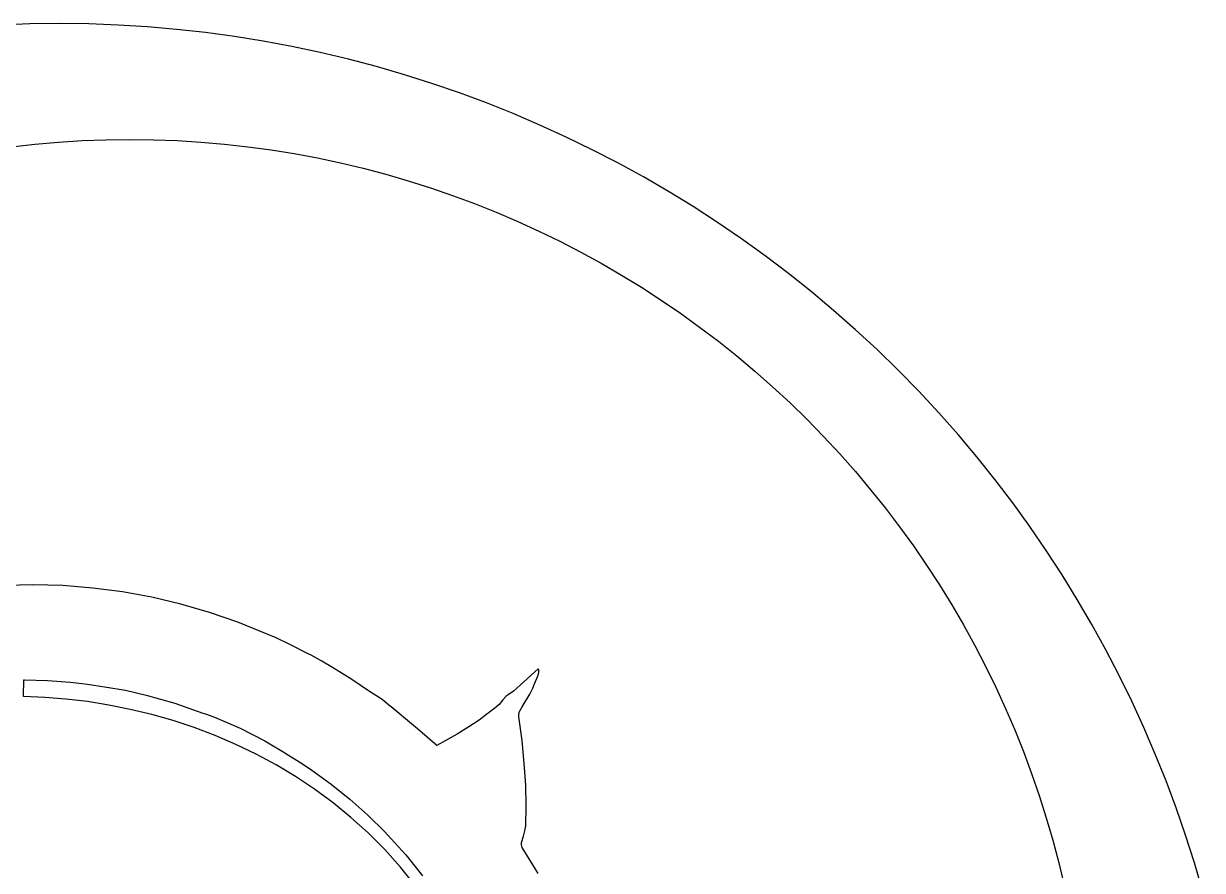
# Model space of a CAD drawing. Extents: x -549 to 252, y -325 to 450.
# Drawn here: x -171.8 to 214.3, y 172.8 to 450.4 of the extents above; entities that cross this region are included whole.
import ezdxf

# ---------------------------------------------------------------- set-up
doc = ezdxf.new("R2010")
doc.units = 0

msp = doc.modelspace()

# ---------------------------------------------------------------- linework, layer by layer
at = {"layer": 'Layer 1', "color": 4}
for p, q in [((-169.74201, 450.266902), (-179.360677, 449.909631)), ((-160.094634, 450.386357), (-169.74201, 450.266902)), ((-150.447255, 450.266903), (-160.094634, 450.386357)), ((-160.094634, 450.386357), (-160.094634, 450.386357)), ((-140.828584, 449.909632), (-150.447255, 450.266903)), ((-131.242601, 449.316192), (-140.828584, 449.909632)), ((-121.693289, 448.488227), (-131.242601, 449.316192)), ((-112.184627, 447.427384), (-121.693289, 448.488227)), ((-102.720598, 446.13531), (-112.184627, 447.427384)), ((-93.305181, 444.613649), (-102.720598, 446.13531)), ((-83.942358, 442.864049), (-93.305181, 444.613649)), ((-74.63611, 440.888156), (-83.942358, 442.864049)), ((-65.390418, 438.687614), (-74.63611, 440.888156)), ((-56.209263, 436.264071), (-65.390418, 438.687614)), ((-47.096625, 433.619173), (-56.209263, 436.264071)), ((-38.056487, 430.754565), (-47.096625, 433.619173)), ((-29.092829, 427.671894), (-38.056487, 430.754565)), ((-20.209631, 424.372805), (-29.092829, 427.671894)), ((-11.410876, 420.858946), (-20.209631, 424.372805)), ((-2.700544, 417.131961), (-11.410876, 420.858946)), ((5.917385, 413.193498), (-2.700544, 417.131961)), ((14.438928, 409.045201), (5.917385, 413.193498)), ((-175.760292, 410.030447), (-168.081645, 410.887851)), ((-168.081645, 410.887851), (-160.370169, 411.557036)), ((-160.370169, 411.557036), (-152.629079, 412.03667)), ((-152.629079, 412.03667), (-144.86159, 412.325423)), ((-144.86159, 412.325423), (-137.070917, 412.421964)), ((-137.070917, 412.421964), (-129.280254, 412.325411)), ((-137.070917, 412.421964), (-137.070917, 412.421964)), ((-129.280254, 412.325411), (-121.512777, 412.036647)), ((-121.512777, 412.036647), (-113.771701, 411.557003)), ((-113.771701, 411.557003), (-106.06024, 410.88781)), ((-106.06024, 410.88781), (-98.381608, 410.030398)), ((-98.381608, 410.030398), (-90.739021, 408.986098)), ((-90.739021, 408.986098), (-83.135691, 407.75624)), ((-83.135691, 407.75624), (-75.574835, 406.342154)), ((-75.574835, 406.342154), (-68.059666, 404.745171)), ((22.860105, 404.688718), (14.438928, 409.045201)), ((-68.059666, 404.745171), (-60.5934, 402.966622)), ((-60.5934, 402.966622), (-53.17925, 401.007836)), ((31.176936, 400.125694), (22.860105, 404.688718)), ((-53.17925, 401.007836), (-45.820431, 398.870145)), ((-45.820431, 398.870145), (-38.520158, 396.554879)), ((39.385438, 395.357775), (31.176936, 400.125694)), ((-38.520158, 396.554879), (-31.281645, 394.063367)), ((-31.281645, 394.063367), (-24.108106, 391.396942)), ((47.481631, 390.386608), (39.385438, 395.357775)), ((-24.108106, 391.396942), (-17.002757, 388.556932)), ((55.461534, 385.213838), (47.481631, 390.386608)), ((-17.002757, 388.556932), (-9.968811, 385.544669)), ((-9.968811, 385.544669), (-3.009484, 382.361483)), ((-3.009484, 382.361483), (3.872011, 379.008704)), ((63.321166, 379.841111), (55.461534, 385.213838)), ((3.872011, 379.008704), (10.672459, 375.487663)), ((71.056545, 374.270075), (63.321166, 379.841111)), ((10.672459, 375.487663), (17.388644, 371.79969)), ((17.388644, 371.79969), (24.017354, 367.946116)), ((78.663692, 368.502373), (71.056545, 374.270075)), ((24.017354, 367.946116), (30.555373, 363.928271)), ((86.138624, 362.539654), (78.663692, 368.502373)), ((30.555373, 363.928271), (36.999486, 359.747486)), ((36.999486, 359.747486), (43.34648, 355.405091)), ((93.477362, 356.383563), (86.138624, 362.539654)), ((43.34648, 355.405091), (49.593139, 350.902416)), ((100.675923, 350.035745), (93.477362, 356.383563)), ((49.593139, 350.902416), (55.736249, 346.240793)), ((107.730327, 343.497848), (100.675923, 350.035745)), ((55.736249, 346.240793), (61.772596, 341.42155)), ((61.772596, 341.42155), (67.698966, 336.44602)), ((114.636592, 336.771516), (107.730327, 343.497848)), ((67.698966, 336.44602), (73.512142, 331.315532)), ((121.37371, 329.876256), (114.636592, 336.771516)), ((73.512142, 331.315532), (79.208912, 326.031416)), ((127.922094, 322.833101), (121.37371, 329.876256)), ((79.208912, 326.031416), (84.786061, 320.595004)), ((84.786061, 320.595004), (90.226566, 315.022046)), ((134.280094, 315.646024), (127.922094, 322.833101)), ((90.226566, 315.022046), (95.514663, 309.329554)), ((140.446061, 308.319), (134.280094, 315.646024)), ((95.514663, 309.329554), (100.649019, 303.520741)), ((146.418347, 300.856005), (140.446061, 308.319)), ((100.649019, 303.520741), (105.628303, 297.598818)), ((105.628303, 297.598818), (110.451183, 291.566998)), ((152.195304, 293.261011), (146.418347, 300.856005)), ((110.451183, 291.566998), (115.116328, 285.428494)), ((157.775282, 285.537994), (152.195304, 293.261011)), ((115.116328, 285.428494), (119.622406, 279.186517)), ((163.156632, 277.690928), (157.775282, 285.537994)), ((119.622406, 279.186517), (123.968084, 272.84428)), ((168.337706, 269.723787), (163.156632, 277.690928)), ((123.968084, 272.84428), (128.152033, 266.404995)), ((-168.733258, 266.419361), (-177.559248, 266.203544)), ((-158.918812, 266.139965), (-168.733258, 266.419361)), ((173.316854, 261.640546), (168.337706, 269.723787)), ((-149.150429, 265.36219), (-158.918812, 266.139965)), ((-139.446763, 264.089944), (-149.150429, 265.36219)), ((-129.826466, 262.327139), (-139.446763, 264.089944)), ((128.152033, 266.404995), (132.172919, 259.871875)), ((-120.308191, 260.077685), (-129.826466, 262.327139)), ((-110.910591, 257.345492), (-120.308191, 260.077685)), ((132.172919, 259.871875), (136.029412, 253.248132)), ((178.092429, 253.44518), (173.316854, 261.640546)), ((-101.652318, 254.134471), (-110.910591, 257.345492)), ((-92.552026, 250.448532), (-101.652318, 254.134471)), ((136.029412, 253.248132), (139.720179, 246.536977)), ((182.662781, 245.141662), (178.092429, 253.44518)), ((-91.997516, 250.247892), (-92.552026, 250.448532)), ((-89.05584, 249.011402), (-91.997516, 250.247892)), ((-84.577611, 246.879965), (-89.05584, 249.011402)), ((-78.360453, 243.705518), (-84.577611, 246.879965)), ((-77.624587, 243.316909), (-78.360453, 243.705518)), ((-74.103032, 241.369724), (-77.624587, 243.316909)), ((139.720179, 246.536977), (143.243889, 239.741624)), ((187.026261, 236.733968), (182.662781, 245.141662)), ((-70.671563, 239.294692), (-74.103032, 241.369724)), ((143.243889, 239.741624), (146.599211, 232.865284)), ((-64.334319, 235.356655), (-70.671563, 239.294692)), ((-3.225956, 238.828365), (-8.008833, 234.595032)), ((-4.4243, 234.011845), (-3.504876, 236.304901)), ((-3.504876, 236.304901), (-3.19752, 237.099635)), ((-3.03533, 238.567555), (-3.225956, 238.828365)), ((-3.19752, 237.099635), (-3.033428, 237.922582)), ((-3.033428, 237.922582), (-3.03533, 238.567555)), ((191.181221, 228.226071), (187.026261, 236.733968)), ((-171.815069, 229.819767), (-171.747251, 235.28121)), ((-171.747251, 235.28121), (-171.526779, 235.284512)), ((-171.526835, 235.287823), (-163.995753, 235.085624)), ((-171.526779, 235.287814), (-171.526835, 235.287823)), ((-171.526779, 235.284512), (-171.526779, 235.287814)), ((-163.995753, 235.085624), (-156.481963, 234.540377)), ((-156.481963, 234.540377), (-156.479141, 234.540377)), ((-156.479141, 234.540377), (-150.858435, 233.861724)), ((-150.858435, 233.861724), (-145.264674, 232.990909)), ((-145.264674, 232.990909), (-138.407549, 231.907221)), ((-138.407549, 231.907221), (-131.698704, 230.206722)), ((-58.154556, 231.175842), (-64.334319, 235.356655)), ((-8.008833, 234.595032), (-11.38614, 231.60524)), ((-5.981754, 230.628008), (-5.022196, 232.534795)), ((-5.022196, 232.534795), (-4.4243, 234.011845)), ((146.599211, 232.865284), (149.784813, 225.91117)), ((-164.898915, 229.536373), (-171.815069, 229.819767)), ((-157.927253, 228.975127), (-164.898915, 229.536373)), ((-150.918103, 228.132892), (-157.927253, 228.975127)), ((-143.889485, 227.006532), (-150.918103, 228.132892)), ((-131.698704, 230.206722), (-122.29459, 227.577094)), ((-57.673903, 230.890865), (-58.154556, 231.175842)), ((-54.395377, 228.837213), (-57.673903, 230.890865)), ((-51.590688, 226.513664), (-54.395377, 228.837213)), ((-14.802034, 228.686004), (-16.086205, 227.191652)), ((-13.801624, 229.869461), (-14.802034, 228.686004)), ((-13.088296, 230.361699), (-13.801624, 229.869461)), ((-11.38614, 231.60524), (-13.088296, 230.361699)), ((-8.503286, 226.423265), (-5.981754, 230.628008)), ((195.126012, 219.621946), (191.181221, 228.226071)), ((-136.859421, 225.592911), (-143.889485, 227.006532)), ((-129.845931, 223.888894), (-136.859421, 225.592911)), ((-122.29459, 227.577094), (-113.064869, 224.396362)), ((-113.064869, 224.396362), (-111.955848, 223.994525)), ((-111.955848, 223.994525), (-109.287409, 223.027694)), ((-51.444045, 226.376961), (-51.590688, 226.513664)), ((-44.064386, 220.268947), (-51.444045, 226.376961)), ((-20.067793, 223.976421), (-22.574092, 222.104431)), ((-17.48148, 225.951976), (-20.067793, 223.976421)), ((-16.086205, 227.191652), (-17.48148, 225.951976)), ((-9.617274, 223.92877), (-9.500871, 224.624459)), ((-9.500871, 224.624459), (-8.503286, 226.423265)), ((149.784813, 225.91117), (152.799362, 218.882494)), ((-122.867035, 221.891344), (-129.845931, 223.888894)), ((-115.940755, 219.597125), (-122.867035, 221.891344)), ((-109.287409, 223.027694), (-100.922162, 219.385629)), ((-42.807622, 219.20014), (-44.064386, 220.268947)), ((-22.574092, 222.104431), (-25.942682, 219.863986)), ((-9.555015, 223.129754), (-9.617274, 223.92877)), ((-8.540922, 215.344474), (-9.555015, 223.129754)), ((-109.085111, 217.003102), (-115.940755, 219.597125)), ((-102.318124, 214.106137), (-109.085111, 217.003102)), ((-100.922162, 219.385629), (-92.774107, 215.286976)), ((-36.46369, 213.766259), (-42.807622, 219.20014)), ((-29.797147, 217.495292), (-33.761073, 215.238556)), ((-25.942682, 219.863986), (-29.797147, 217.495292)), ((152.799362, 218.882494), (155.641528, 211.782469)), ((198.858985, 210.925568), (195.126012, 219.621946)), ((-95.657814, 210.903096), (-102.318124, 214.106137)), ((-92.774107, 215.286976), (-91.155167, 214.301406)), ((-91.155167, 214.301406), (-87.136803, 211.855662)), ((-33.761073, 215.238556), (-36.46369, 213.766259)), ((-7.809076, 207.872674), (-8.540922, 215.344474)), ((-89.122202, 207.390842), (-95.657814, 210.903096)), ((-87.136803, 211.855662), (-84.140957, 210.032241)), ((-84.140957, 210.032241), (-83.029171, 209.355901)), ((-83.029171, 209.355901), (-80.083477, 207.562797)), ((155.641528, 211.782469), (158.309979, 204.614306)), ((202.378491, 202.140911), (198.858985, 210.925568)), ((-82.72931, 203.566239), (-89.122202, 207.390842)), ((-80.083477, 207.562797), (-77.357718, 205.678193)), ((-77.357718, 205.678193), (-71.023658, 201.054837)), ((-7.362598, 200.753374), (-7.809076, 207.872674)), ((-76.497157, 199.426152), (-82.72931, 203.566239)), ((-71.023658, 201.054837), (-64.923458, 196.13842)), ((158.309979, 204.614306), (160.803383, 197.381218)), ((205.682881, 193.271949), (202.378491, 202.140911)), ((-70.443764, 194.967443), (-76.497157, 199.426152)), ((-7.204612, 194.025596), (-7.362598, 200.753374)), ((160.803383, 197.381218), (163.120408, 190.086418)), ((-64.587152, 190.186977), (-70.443764, 194.967443)), ((-64.923458, 196.13842), (-59.067416, 190.93766)), ((-7.324366, 187.454902), (-7.204612, 194.025596)), ((208.770507, 184.322656), (205.682881, 193.271949)), ((-58.945342, 185.081619), (-64.587152, 190.186977)), ((-59.067416, 190.93766), (-53.465829, 185.46128)), ((163.120408, 190.086418), (165.259723, 182.733116)), ((-53.465829, 185.46128), (-52.588287, 184.469636)), ((-8.081618, 184.034252), (-7.589644, 185.733675)), ((-7.589644, 185.733675), (-7.324366, 187.454902)), ((-53.536355, 179.648231), (-58.945342, 185.081619)), ((-52.588287, 184.469636), (-46.665212, 177.890676)), ((-8.717328, 181.134667), (-8.678789, 181.918503)), ((-8.678789, 181.918503), (-8.081618, 184.034252)), ((165.259723, 182.733116), (167.219997, 175.324527)), ((211.639719, 175.297009), (208.770507, 184.322656)), ((-48.37821, 173.883679), (-53.536355, 179.648231)), ((-46.665212, 177.890676), (-41.109801, 171.002895)), ((-8.543531, 180.35986), (-8.717328, 181.134667)), ((-4.495392, 173.757412), (-8.543531, 180.35986)), ((-43.48893, 167.784825), (-48.37821, 173.883679)), ((-3.230923, 171.800596), (-4.495392, 173.757412)), ((167.219997, 175.324527), (168.999897, 167.863862)), ((214.28887, 166.198979), (211.639719, 175.297009))]:
    msp.add_line(p, q, dxfattribs=at)

doc.saveas('drawing.dxf')
